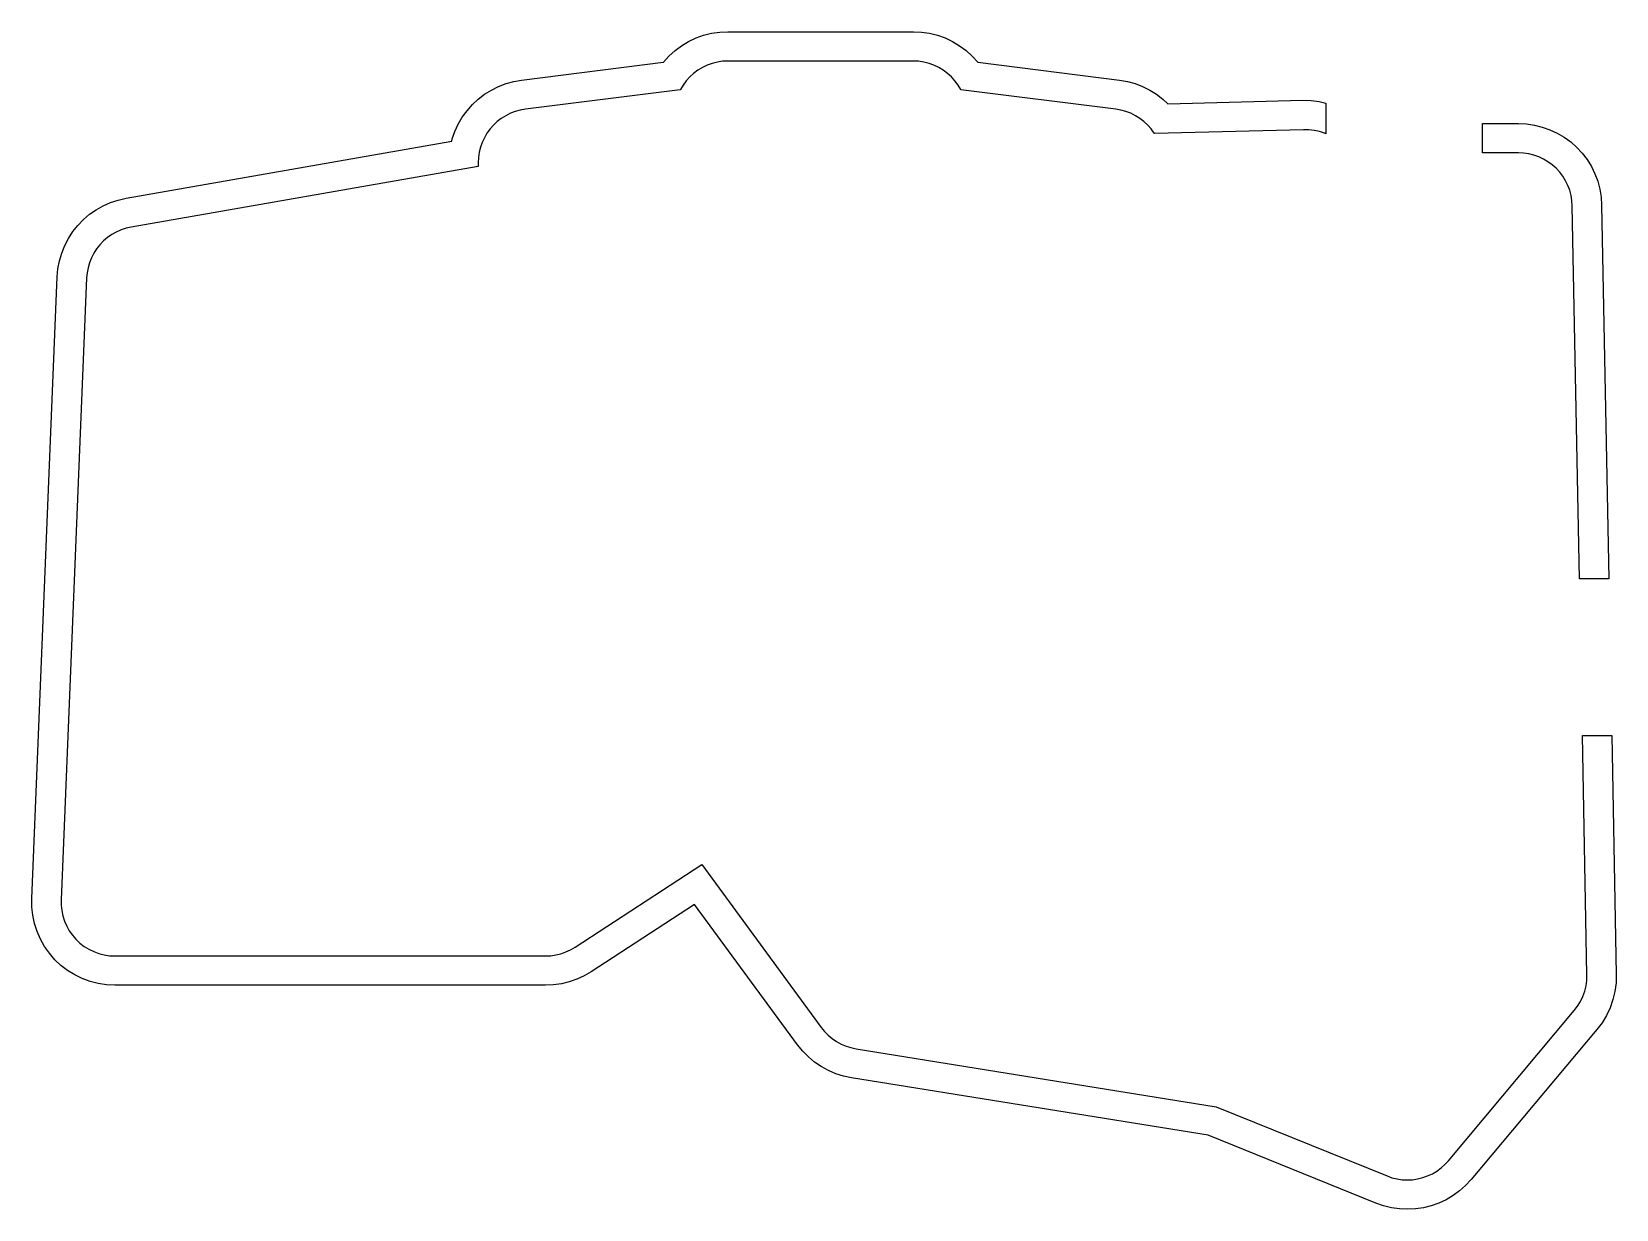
# Model space of a CAD drawing. Header units: millimetres. Extents: x -81 to 81, y -60 to 60.
import ezdxf

# ---------------------------------------------------------------- set-up
doc = ezdxf.new("R2010")
doc.units = ezdxf.units.MM

msp = doc.modelspace()

# ---------------------------------------------------------------- linework, layer by layer
for points in [[(-74.96, -36.86), (-75.76, -36.56), (-76.53, -36.19), (-77.26, -35.74), (-77.94, -35.22), (-78.56, -34.63), (-79.12, -33.98), (-79.62, -33.28), (-80.04, -32.54), (-80.38, -31.75), (-80.64, -30.94), (-80.82, -30.1), (-80.92, -29.25), (-80.92, -28.39), (-78.31, 35.09), (-78.24, 35.91), (-78.09, 36.72), (-77.86, 37.51), (-77.55, 38.27), (-77.17, 39.01), (-76.73, 39.7), (-76.22, 40.34), (-75.64, 40.93), (-75.02, 41.47), (-74.34, 41.94), (-73.62, 42.34), (-72.87, 42.68), (-72.09, 42.93), (-71.29, 43.11), (-38.02, 48.94), (-37.97, 49.17), (-37.7, 49.94), (-37.35, 50.68), (-36.94, 51.39), (-36.46, 52.05), (-35.91, 52.67), (-35.32, 53.23), (-34.67, 53.73), (-33.97, 54.16), (-33.24, 54.53), (-32.47, 54.82), (-31.68, 55.04), (-30.88, 55.18), (-16.41, 56.99), (-16.39, 57), (-15.83, 57.62), (-15.21, 58.18), (-14.54, 58.68), (-13.83, 59.11), (-13.07, 59.47), (-12.29, 59.75), (-11.48, 59.95), (-10.65, 60.07), (-9.82, 60.11), (9.13, 60.11), (9.96, 60.07), (10.79, 59.95), (11.6, 59.75), (12.38, 59.47), (13.14, 59.11), (13.85, 58.68), (14.52, 58.18), (15.14, 57.62), (15.7, 57), (15.71, 56.99), (30.18, 55.18), (30.99, 55.04), (31.78, 54.82), (32.55, 54.53), (33.28, 54.16), (33.97, 53.73), (34.62, 53.23), (35.12, 52.76), (48.92, 53.11), (49.75, 53.09), (50.58, 52.99), (51.27, 52.83), (51.27, 49.67), (51.11, 49.74), (50.6, 49.91), (50.07, 50.03), (49.53, 50.1), (48.99, 50.11), (33.75, 49.73), (33.73, 49.75), (33.42, 50.18), (33.07, 50.58), (32.68, 50.94), (32.26, 51.26), (31.81, 51.54), (31.34, 51.78), (30.84, 51.97), (30.33, 52.11), (29.81, 52.2), (13.99, 54.18), (13.98, 54.2), (13.7, 54.67), (13.38, 55.1), (13.02, 55.5), (12.62, 55.86), (12.18, 56.19), (11.72, 56.46), (11.23, 56.69), (10.73, 56.88), (10.2, 57.01), (9.67, 57.09), (9.13, 57.11), (-9.82, 57.11), (-10.36, 57.09), (-10.89, 57.01), (-11.42, 56.88), (-11.93, 56.69), (-12.41, 56.46), (-12.88, 56.19), (-13.31, 55.86), (-13.71, 55.5), (-14.07, 55.1), (-14.39, 54.67), (-14.67, 54.2), (-14.68, 54.18), (-30.5, 52.2), (-31.03, 52.11), (-31.54, 51.97), (-32.03, 51.78), (-32.51, 51.54), (-32.96, 51.26), (-33.38, 50.94), (-33.76, 50.58), (-34.11, 50.18), (-34.43, 49.75), (-34.69, 49.29), (-34.92, 48.81), (-35.09, 48.31), (-35.22, 47.8), (-35.3, 47.27), (-35.32, 46.74), (-35.32, 46.36), (-70.77, 40.16), (-71.29, 40.04), (-71.79, 39.88), (-72.28, 39.66), (-72.75, 39.4), (-73.18, 39.09), (-73.59, 38.75), (-73.96, 38.37), (-74.29, 37.95), (-74.58, 37.5), (-74.82, 37.03), (-75.02, 36.53), (-75.17, 36.02), (-75.27, 35.5), (-75.32, 34.97), (-77.93, -28.52), (-77.92, -29.07), (-77.86, -29.62), (-77.74, -30.16), (-77.57, -30.69), (-77.35, -31.2), (-77.08, -31.68), (-76.76, -32.13), (-76.4, -32.55), (-76, -32.93), (-75.56, -33.27), (-75.09, -33.56), (-74.59, -33.8), (-74.07, -33.99), (-73.53, -34.13), (-72.98, -34.22), (-72.43, -34.24), (-28.43, -34.24), (-27.9, -34.22), (-27.38, -34.14), (-26.87, -34.02), (-26.37, -33.84), (-25.89, -33.62), (-25.43, -33.35), (-12.48, -24.92), (-0.27, -41.55), (0.06, -41.96), (0.44, -42.34), (0.85, -42.69), (1.29, -42.99), (1.76, -43.24), (2.25, -43.45), (2.76, -43.61), (3.29, -43.72), (40.06, -49.64), (57.51, -56.71), (58.01, -56.89), (58.53, -57.01), (59.06, -57.09), (59.59, -57.11), (60.12, -57.09), (60.64, -57.01), (61.16, -56.88), (61.66, -56.7), (62.14, -56.48), (62.6, -56.21), (63.03, -55.89), (63.43, -55.54), (63.79, -55.15), (76.64, -39.83), (76.98, -39.38), (77.28, -38.9), (77.52, -38.39), (77.7, -37.85), (77.84, -37.31), (77.91, -36.75), (77.93, -36.19), (77.46, -11.74), (80.46, -11.74), (80.93, -36.13), (80.9, -37), (80.78, -37.86), (80.58, -38.71), (80.29, -39.53), (79.92, -40.32), (79.47, -41.06), (78.94, -41.75), (66.09, -57.08), (65.53, -57.68), (64.91, -58.23), (64.25, -58.71), (63.54, -59.13), (62.8, -59.48), (62.02, -59.75), (61.23, -59.95), (60.41, -60.07), (59.59, -60.11), (58.77, -60.07), (57.96, -59.96), (57.16, -59.76), (56.38, -59.49), (39.25, -52.55), (2.81, -46.68), (2, -46.51), (1.21, -46.27), (0.45, -45.94), (-0.27, -45.55), (-0.96, -45.08), (-1.59, -44.55), (-2.17, -43.96), (-2.69, -43.32), (-13.22, -28.98), (-23.79, -35.87), (-24.5, -36.28), (-25.24, -36.62), (-26.01, -36.89), (-26.81, -37.09), (-27.61, -37.2), (-28.43, -37.24), (-72.43, -37.24), (-73.29, -37.2), (-74.13, -37.07)], [(76.43, 42.35), (76.39, 42.88), (76.31, 43.4), (76.17, 43.92), (75.98, 44.42), (75.75, 44.9), (75.47, 45.35), (75.15, 45.78), (74.78, 46.17), (74.39, 46.52), (73.95, 46.84), (73.5, 47.11), (73.01, 47.33), (72.51, 47.51), (71.99, 47.64), (71.46, 47.72), (70.93, 47.74), (67.27, 47.74), (67.27, 50.74), (70.93, 50.74), (71.76, 50.7), (72.57, 50.58), (73.37, 50.38), (74.15, 50.11), (74.89, 49.76), (75.6, 49.34), (76.27, 48.86), (76.88, 48.31), (77.44, 47.7), (77.94, 47.05), (78.38, 46.35), (78.74, 45.61), (79.03, 44.84), (79.24, 44.04), (79.37, 43.23), (79.43, 42.4), (80.16, 4.26), (77.16, 4.26)]]:
    msp.add_lwpolyline(points, close=True)

doc.saveas('drawing.dxf')
